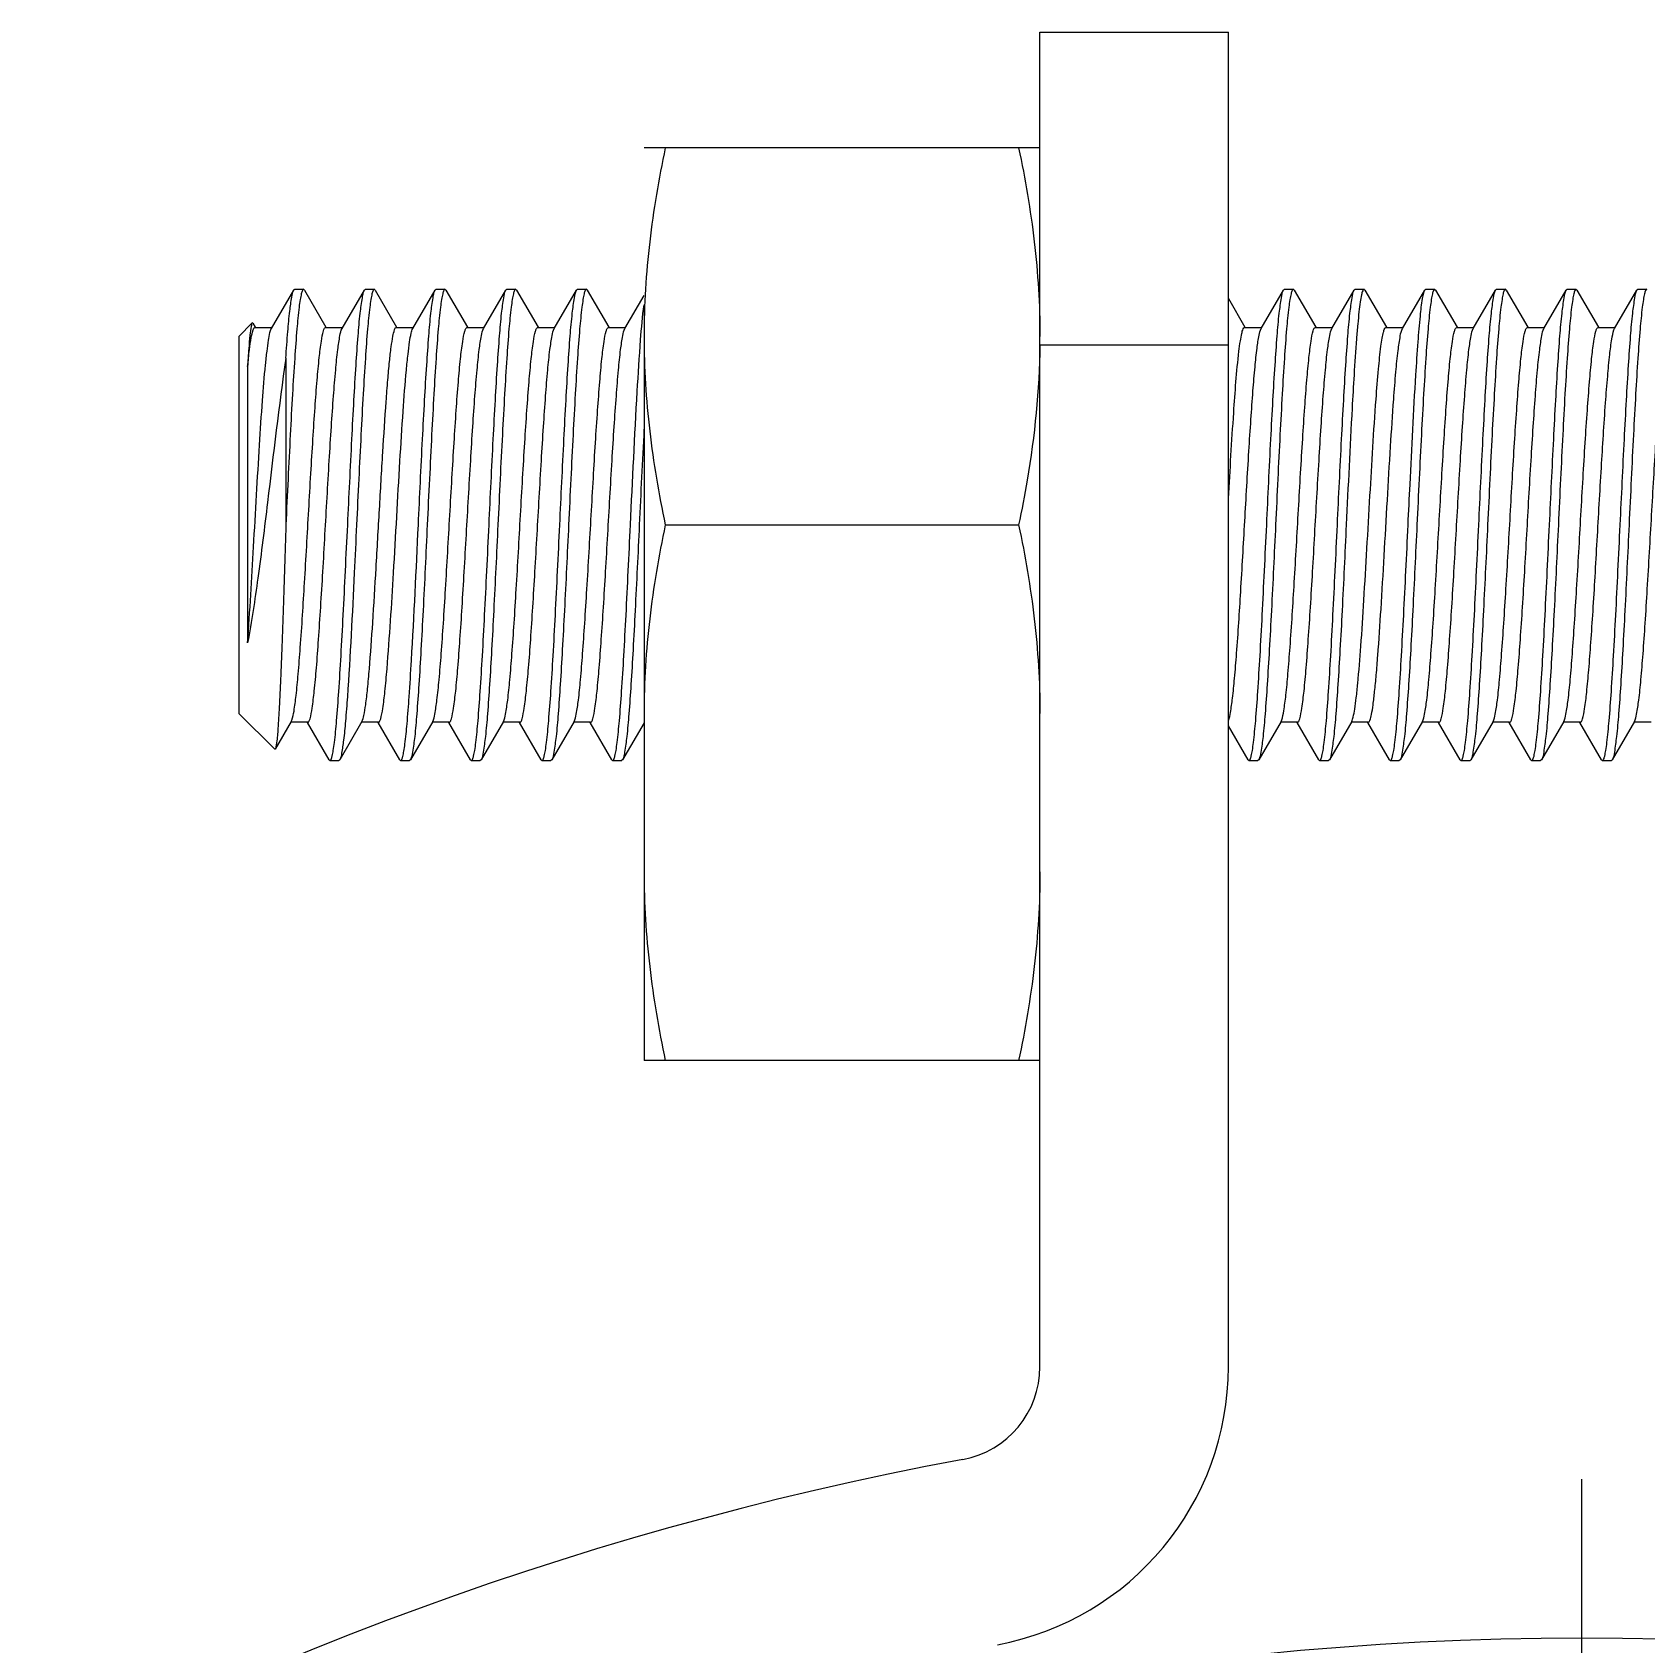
# Model space of a CAD drawing. Extents: x 27938 to 650306, y -92720 to 1524912.
# Drawn here: x 319293.3 to 319481, y 830391.9 to 830579.3 of the extents above; entities that cross this region are included whole.
import ezdxf

# ---------------------------------------------------------------- set-up
doc = ezdxf.new("R2010")
doc.units = 0
doc.header["$LTSCALE"] = 1000
doc.header["$MEASUREMENT"] = 0
doc.linetypes.add('CENTER', pattern=[50.8, 31.75, -6.35, 6.35, -6.35])

msp = doc.modelspace()

# ---------------------------------------------------------------- linework, layer by layer
at = {"linetype": 'Continuous'}
for p, q in [((319410.41, 830424.17), (319410.41, 830579.33)), ((319410.41, 830579.33), (319432.33, 830579.33)), ((319432.33, 830424.17), (319432.33, 830579.33)), ((319410.41, 830565.88), (319364.39, 830565.88)), ((319321.07, 830544.9), (319323.67, 830549.36)), ((319323.77, 830549.45), (319324.8, 830549.45)), ((319324.91, 830549.35), (319324.8, 830549.45)), ((319324.91, 830549.35), (319327.41, 830545.04)), ((319329.29, 830544.9), (319331.88, 830549.36)), ((319331.88, 830549.36), (319331.99, 830549.45)), ((319331.99, 830549.45), (319333.02, 830549.45)), ((319333.13, 830549.35), (319333.02, 830549.45)), ((319333.13, 830549.35), (319335.63, 830545.04)), ((319337.51, 830544.9), (319340.1, 830549.36)), ((319340.1, 830549.36), (319340.21, 830549.45)), ((319340.21, 830549.45), (319341.24, 830549.45)), ((319341.35, 830549.35), (319341.24, 830549.45)), ((319341.35, 830549.35), (319343.85, 830545.04)), ((319345.73, 830544.9), (319348.32, 830549.36)), ((319348.32, 830549.36), (319348.43, 830549.45)), ((319348.43, 830549.45), (319349.46, 830549.45)), ((319349.57, 830549.35), (319349.46, 830549.45)), ((319349.57, 830549.35), (319352.07, 830545.04)), ((319353.95, 830544.9), (319356.54, 830549.36)), ((319356.54, 830549.36), (319356.65, 830549.45)), ((319356.65, 830549.45), (319357.68, 830549.45)), ((319357.78, 830549.35), (319360.29, 830545.04)), ((319362.16, 830544.9), (319364.39, 830548.72)), ((319432.33, 830548.36), (319434.25, 830545.04)), ((319436.13, 830544.9), (319438.72, 830549.36)), ((319438.72, 830549.36), (319438.83, 830549.45)), ((319438.83, 830549.45), (319439.86, 830549.45)), ((319439.97, 830549.35), (319439.86, 830549.45)), ((319439.97, 830549.35), (319442.47, 830545.04)), ((319444.35, 830544.9), (319446.94, 830549.36)), ((319446.94, 830549.36), (319447.05, 830549.45)), ((319447.05, 830549.45), (319448.08, 830549.45)), ((319448.19, 830549.35), (319450.69, 830545.04)), ((319452.57, 830544.9), (319455.16, 830549.36)), ((319455.16, 830549.36), (319455.27, 830549.45)), ((319455.27, 830549.45), (319456.3, 830549.45)), ((319456.41, 830549.35), (319456.3, 830549.45)), ((319456.41, 830549.35), (319458.91, 830545.04)), ((319460.79, 830544.9), (319463.38, 830549.36)), ((319463.38, 830549.36), (319463.49, 830549.45)), ((319463.49, 830549.45), (319464.52, 830549.45)), ((319464.62, 830549.35), (319464.52, 830549.45)), ((319464.62, 830549.35), (319467.13, 830545.04)), ((319469, 830544.9), (319471.6, 830549.36)), ((319471.6, 830549.36), (319471.7, 830549.45)), ((319471.7, 830549.45), (319472.73, 830549.45)), ((319472.84, 830549.35), (319472.73, 830549.45)), ((319472.84, 830549.35), (319475.34, 830545.04)), ((319477.22, 830544.9), (319479.82, 830549.36)), ((319479.82, 830549.36), (319479.92, 830549.45)), ((319479.92, 830549.45), (319480.95, 830549.45)), ((319364.39, 830547.45), (319364.39, 830459.78)), ((319317.27, 830543.97), (319318.84, 830545.54)), ((319318.92, 830545.51), (319318.84, 830545.54)), ((319318.92, 830545.51), (319319.19, 830545.04)), ((319319.15, 830545.01), (319321.14, 830545.01)), ((319327.36, 830545.01), (319329.36, 830545.01)), ((319335.58, 830545.01), (319337.57, 830545.01)), ((319343.8, 830545.01), (319345.79, 830545.01)), ((319352.02, 830545.01), (319354.01, 830545.01)), ((319360.24, 830545.01), (319362.23, 830545.01)), ((319434.2, 830545.01), (319436.19, 830545.01)), ((319442.42, 830545.01), (319444.41, 830545.01)), ((319450.64, 830545.01), (319452.63, 830545.01)), ((319458.86, 830545.01), (319460.85, 830545.01)), ((319467.08, 830545.01), (319469.07, 830545.01)), ((319475.3, 830545.01), (319477.29, 830545.01)), ((319477.14, 830544.72), (319477.22, 830544.9)), ((319317.27, 830543.97), (319317.27, 830500.14)), ((319410.41, 830542.98), (319432.33, 830542.98)), ((319318.31, 830540.47), (319318.31, 830508.35)), ((319322.75, 830541.45), (319322.75, 830522.04)), ((319366.86, 830522.05), (319407.94, 830522.05)), ((319317.27, 830500.14), (319321.45, 830495.96)), ((319323.38, 830499.21), (319321.52, 830495.99)), ((319325.31, 830499.1), (319323.32, 830499.1)), ((319323.38, 830499.21), (319323.45, 830499.36)), ((319327.77, 830494.75), (319325.26, 830499.07)), ((319331.6, 830499.21), (319329.02, 830494.75)), ((319333.53, 830499.1), (319331.54, 830499.1)), ((319335.99, 830494.75), (319333.48, 830499.07)), ((319339.82, 830499.21), (319337.24, 830494.75)), ((319341.75, 830499.1), (319339.76, 830499.1)), ((319344.21, 830494.75), (319341.7, 830499.07)), ((319348.04, 830499.21), (319345.46, 830494.75)), ((319349.97, 830499.1), (319347.97, 830499.1)), ((319352.43, 830494.75), (319349.92, 830499.07)), ((319356.26, 830499.21), (319353.67, 830494.75)), ((319358.18, 830499.1), (319356.19, 830499.1)), ((319360.65, 830494.75), (319358.14, 830499.07)), ((319364.39, 830499.05), (319361.89, 830494.75)), ((319438.44, 830499.21), (319435.86, 830494.75)), ((319440.37, 830499.1), (319438.38, 830499.1)), ((319438.44, 830499.21), (319438.52, 830499.38)), ((319442.83, 830494.75), (319440.32, 830499.07)), ((319446.66, 830499.21), (319444.08, 830494.75)), ((319448.59, 830499.1), (319446.6, 830499.1)), ((319451.05, 830494.75), (319448.54, 830499.07)), ((319454.88, 830499.21), (319452.3, 830494.75)), ((319456.8, 830499.1), (319454.81, 830499.1)), ((319459.27, 830494.75), (319456.76, 830499.07)), ((319463.1, 830499.21), (319460.51, 830494.75)), ((319465.02, 830499.1), (319463.03, 830499.1)), ((319467.49, 830494.75), (319464.98, 830499.07)), ((319471.32, 830499.21), (319468.73, 830494.75)), ((319473.24, 830499.1), (319471.25, 830499.1)), ((319475.71, 830494.75), (319473.19, 830499.07)), ((319479.53, 830499.21), (319476.95, 830494.75)), ((319481.46, 830499.1), (319479.47, 830499.1)), ((319434.61, 830494.75), (319432.33, 830498.68)), ((319321.52, 830495.99), (319321.44, 830495.96)), ((319327.77, 830494.75), (319327.88, 830494.66)), ((319327.88, 830494.66), (319328.91, 830494.66)), ((319335.99, 830494.75), (319336.1, 830494.66)), ((319336.1, 830494.66), (319337.13, 830494.66)), ((319337.24, 830494.75), (319337.13, 830494.66)), ((319344.21, 830494.75), (319344.32, 830494.66)), ((319344.32, 830494.66), (319345.35, 830494.66)), ((319345.46, 830494.75), (319345.35, 830494.66)), ((319352.43, 830494.75), (319352.54, 830494.66)), ((319352.54, 830494.66), (319353.57, 830494.66)), ((319353.67, 830494.75), (319353.57, 830494.66)), ((319360.65, 830494.75), (319360.76, 830494.66)), ((319360.76, 830494.66), (319361.79, 830494.66)), ((319361.89, 830494.75), (319361.78, 830494.66)), ((319434.61, 830494.75), (319434.72, 830494.66)), ((319434.72, 830494.66), (319435.75, 830494.66)), ((319435.86, 830494.75), (319435.75, 830494.66)), ((319442.83, 830494.75), (319442.94, 830494.66)), ((319442.94, 830494.66), (319443.97, 830494.66)), ((319444.08, 830494.75), (319443.97, 830494.66)), ((319451.05, 830494.75), (319451.16, 830494.66)), ((319451.16, 830494.66), (319452.19, 830494.66)), ((319452.3, 830494.75), (319452.19, 830494.66)), ((319459.27, 830494.75), (319459.38, 830494.66)), ((319459.38, 830494.66), (319460.41, 830494.66)), ((319460.51, 830494.75), (319460.41, 830494.66)), ((319467.49, 830494.75), (319467.6, 830494.66)), ((319467.6, 830494.66), (319468.62, 830494.66)), ((319468.73, 830494.75), (319468.62, 830494.66)), ((319475.71, 830494.75), (319475.81, 830494.66)), ((319475.81, 830494.66), (319476.84, 830494.66)), ((319410.41, 830459.78), (319364.39, 830459.78))]:
    msp.add_line(p, q, dxfattribs=at)
at = {"color": 0, "linetype": 'CENTER'}
msp.add_line((319473.42, 829643.88), (319473.42, 830411.09), dxfattribs=at)
at = {"linetype": 'Continuous'}
msp.add_circle((319473.42, 830027.48), 365.17, dxfattribs=at)
for centre, radius, start, end in [((321493.48, 830422.92), 2131.95, 177.03534, 177.33485), ((319399.45, 830424.17), 10.96, 280.562, 0), ((319399.45, 830424.17), 32.87, 280.562, 0), ((319473.42, 830027.48), 392.57, 100.562, 180)]:
    msp.add_arc(centre, radius, start, end, dxfattribs=at)
for points, knots in [([(319366.86, 830565.88), (319366.1, 830562.28), (319364.85, 830555.01), (319364.39, 830547.64), (319364.39, 830543.97)], [0, 0, 0, 0, 0.500766, 1, 1, 1, 1]), ([(319407.94, 830565.88), (319408.7, 830562.28), (319409.95, 830555.01), (319410.41, 830547.64), (319410.41, 830543.97)], [0, 0, 0, 0, 0.500766, 1, 1, 1, 1]), ([(319324.8, 830549.45), (319324.74, 830549.45), (319324.62, 830549.23), (319324.53, 830548.85), (319324.39, 830548.18), (319324.21, 830546.83), (319324, 830544.54), (319323.75, 830541.18), (319323.5, 830537.07), (319323.25, 830532.4), (319323, 830527.32), (319322.83, 830523.83), (319322.75, 830522.04)], [0, 0, 0, 0, 0.006675, 0.021733, 0.045899, 0.079115, 0.171509, 0.295573, 0.446611, 0.618863, 0.80571, 1, 1, 1, 1]), ([(319322.75, 830541.45), (319322.82, 830542.47), (319322.95, 830544.3), (319323.16, 830546.67), (319323.39, 830548.27), (319323.52, 830549.11), (319323.67, 830549.36)], [0, 0, 0, 0, 0.387273, 0.6883, 0.894185, 1, 1, 1, 1]), ([(319323.67, 830549.36), (319323.68, 830549.38), (319323.71, 830549.42), (319323.75, 830549.45), (319323.77, 830549.45)], [0, 0, 0, 0, 0.600066, 1, 1, 1, 1]), ([(319329.94, 830522.05), (319330.1, 830525.37), (319330.33, 830530.21), (319330.65, 830536.4), (319330.89, 830540.4), (319331.13, 830543.77), (319331.34, 830546.4), (319331.6, 830548.16), (319331.73, 830549.09), (319331.88, 830549.36)], [0, 0, 0, 0, 0.364023, 0.530316, 0.678347, 0.803037, 0.900138, 0.966413, 1, 1, 1, 1]), ([(319333.02, 830549.45), (319332.96, 830549.45), (319332.84, 830549.23), (319332.74, 830548.86), (319332.61, 830548.18), (319332.43, 830546.83), (319332.21, 830544.54), (319331.97, 830541.18), (319331.72, 830537.08), (319331.47, 830532.4), (319331.22, 830527.33), (319331.05, 830523.83), (319330.97, 830522.05)], [0, 0, 0, 0, 0.006671, 0.021724, 0.045885, 0.079095, 0.17148, 0.295534, 0.446569, 0.618825, 0.805687, 1, 1, 1, 1]), ([(319338.16, 830522.05), (319338.31, 830525.37), (319338.54, 830530.21), (319338.87, 830536.4), (319339.11, 830540.4), (319339.35, 830543.77), (319339.56, 830546.4), (319339.81, 830548.16), (319339.95, 830549.09), (319340.1, 830549.36)], [0, 0, 0, 0, 0.364025, 0.530318, 0.678348, 0.803036, 0.900137, 0.966414, 1, 1, 1, 1]), ([(319341.24, 830549.45), (319341.18, 830549.45), (319341.06, 830549.23), (319340.96, 830548.86), (319340.83, 830548.18), (319340.65, 830546.83), (319340.43, 830544.54), (319340.19, 830541.18), (319339.94, 830537.08), (319339.69, 830532.4), (319339.44, 830527.33), (319339.27, 830523.83), (319339.18, 830522.05)], [0, 0, 0, 0, 0.006671, 0.021723, 0.045883, 0.079092, 0.171477, 0.295531, 0.446566, 0.618823, 0.805686, 1, 1, 1, 1]), ([(319346.37, 830522.05), (319346.53, 830525.37), (319346.76, 830530.21), (319347.09, 830536.4), (319347.33, 830540.4), (319347.57, 830543.77), (319347.78, 830546.4), (319348.03, 830548.16), (319348.17, 830549.09), (319348.32, 830549.36)], [0, 0, 0, 0, 0.364025, 0.530318, 0.678348, 0.803036, 0.900137, 0.966414, 1, 1, 1, 1]), ([(319349.46, 830549.45), (319349.4, 830549.45), (319349.28, 830549.23), (319349.18, 830548.86), (319349.05, 830548.18), (319348.87, 830546.83), (319348.65, 830544.54), (319348.41, 830541.18), (319348.16, 830537.08), (319347.91, 830532.4), (319347.65, 830527.33), (319347.49, 830523.83), (319347.4, 830522.05)], [0, 0, 0, 0, 0.00667, 0.021722, 0.045881, 0.07909, 0.171474, 0.295528, 0.446564, 0.618821, 0.805685, 1, 1, 1, 1]), ([(319354.59, 830522.05), (319354.75, 830525.37), (319354.98, 830530.21), (319355.31, 830536.4), (319355.54, 830540.4), (319355.78, 830543.77), (319356, 830546.4), (319356.25, 830548.16), (319356.39, 830549.09), (319356.54, 830549.36)], [0, 0, 0, 0, 0.364025, 0.530318, 0.678349, 0.803036, 0.900137, 0.966414, 1, 1, 1, 1]), ([(319357.68, 830549.45), (319357.61, 830549.45), (319357.49, 830549.23), (319357.4, 830548.86), (319357.27, 830548.18), (319357.09, 830546.83), (319356.87, 830544.54), (319356.62, 830541.18), (319356.38, 830537.08), (319356.12, 830532.4), (319355.87, 830527.33), (319355.71, 830523.83), (319355.62, 830522.05)], [0, 0, 0, 0, 0.006675, 0.021731, 0.045894, 0.079107, 0.171496, 0.295551, 0.446583, 0.618835, 0.805691, 1, 1, 1, 1]), ([(319357.78, 830549.35), (319357.77, 830549.38), (319357.74, 830549.42), (319357.7, 830549.45), (319357.68, 830549.45)], [0, 0, 0, 0, 0.600342, 1, 1, 1, 1]), ([(319436.78, 830522.05), (319436.93, 830525.37), (319437.16, 830530.21), (319437.49, 830536.4), (319437.73, 830540.4), (319437.97, 830543.77), (319438.18, 830546.4), (319438.44, 830548.16), (319438.57, 830549.09), (319438.72, 830549.36)], [0, 0, 0, 0, 0.364034, 0.530328, 0.678356, 0.803044, 0.900143, 0.966415, 1, 1, 1, 1]), ([(319439.86, 830549.45), (319439.8, 830549.45), (319439.68, 830549.23), (319439.58, 830548.85), (319439.45, 830548.18), (319439.27, 830546.83), (319439.05, 830544.54), (319438.81, 830541.18), (319438.56, 830537.08), (319438.31, 830532.4), (319438.06, 830527.33), (319437.89, 830523.83), (319437.81, 830522.05)], [0, 0, 0, 0, 0.006691, 0.021767, 0.045945, 0.079169, 0.17157, 0.295628, 0.44665, 0.618882, 0.805717, 1, 1, 1, 1]), ([(319444.99, 830522.05), (319445.15, 830525.37), (319445.38, 830530.21), (319445.71, 830536.4), (319445.95, 830540.4), (319446.19, 830543.77), (319446.4, 830546.4), (319446.65, 830548.16), (319446.79, 830549.09), (319446.94, 830549.36)], [0, 0, 0, 0, 0.364034, 0.530327, 0.678355, 0.803043, 0.900143, 0.966415, 1, 1, 1, 1]), ([(319448.08, 830549.45), (319448.01, 830549.45), (319447.88, 830549.16), (319447.77, 830548.71), (319447.62, 830547.86), (319447.49, 830546.74), (319447.35, 830545.31), (319447.14, 830542.87), (319447.01, 830540.9), (319446.93, 830539.5)], [0, 0, 0, 0, 0.021805, 0.073036, 0.155592, 0.268964, 0.411896, 0.582786, 1, 1, 1, 1]), ([(319448.19, 830549.35), (319448.17, 830549.38), (319448.15, 830549.42), (319448.1, 830549.45), (319448.08, 830549.45)], [0, 0, 0, 0, 0.600474, 1, 1, 1, 1]), ([(319454.12, 830539.5), (319454.2, 830540.78), (319454.35, 830543.06), (319454.6, 830546.02), (319454.8, 830547.91), (319455, 830548.91), (319455.1, 830549.24), (319455.16, 830549.36)], [0, 0, 0, 0, 0.387696, 0.690539, 0.896873, 0.961452, 1, 1, 1, 1]), ([(319456.3, 830549.45), (319456.24, 830549.45), (319456.12, 830549.23), (319456.02, 830548.86), (319455.89, 830548.18), (319455.71, 830546.83), (319455.49, 830544.54), (319455.25, 830541.18), (319455, 830537.08), (319454.75, 830532.4), (319454.49, 830527.33), (319454.33, 830523.83), (319454.24, 830522.05)], [0, 0, 0, 0, 0.006669, 0.02172, 0.045878, 0.079088, 0.171477, 0.295537, 0.446568, 0.61882, 0.805683, 1, 1, 1, 1]), ([(319461.43, 830522.05), (319461.59, 830525.37), (319461.82, 830530.21), (319462.15, 830536.4), (319462.38, 830540.4), (319462.62, 830543.77), (319462.84, 830546.4), (319463.09, 830548.16), (319463.22, 830549.09), (319463.38, 830549.36)], [0, 0, 0, 0, 0.364023, 0.530311, 0.678335, 0.803027, 0.900135, 0.966413, 1, 1, 1, 1]), ([(319464.52, 830549.45), (319464.45, 830549.45), (319464.33, 830549.23), (319464.24, 830548.86), (319464.11, 830548.18), (319463.93, 830546.83), (319463.71, 830544.54), (319463.46, 830541.18), (319463.22, 830537.08), (319462.96, 830532.4), (319462.71, 830527.33), (319462.55, 830523.83), (319462.46, 830522.05)], [0, 0, 0, 0, 0.00667, 0.021722, 0.045882, 0.079092, 0.171482, 0.295542, 0.446572, 0.618823, 0.805684, 1, 1, 1, 1]), ([(319469.65, 830522.05), (319469.81, 830525.37), (319470.04, 830530.21), (319470.37, 830536.4), (319470.6, 830540.4), (319470.84, 830543.77), (319471.06, 830546.4), (319471.31, 830548.16), (319471.44, 830549.09), (319471.6, 830549.36)], [0, 0, 0, 0, 0.364024, 0.530311, 0.678335, 0.803027, 0.900135, 0.966414, 1, 1, 1, 1]), ([(319472.73, 830549.45), (319472.67, 830549.45), (319472.55, 830549.23), (319472.46, 830548.86), (319472.33, 830548.18), (319472.15, 830546.83), (319471.93, 830544.54), (319471.68, 830541.18), (319471.43, 830537.08), (319471.18, 830532.4), (319470.93, 830527.33), (319470.76, 830523.83), (319470.68, 830522.05)], [0, 0, 0, 0, 0.006671, 0.021724, 0.045885, 0.079096, 0.171487, 0.295547, 0.446577, 0.618826, 0.805686, 1, 1, 1, 1]), ([(319477.87, 830522.05), (319478.03, 830525.37), (319478.26, 830530.21), (319478.59, 830536.4), (319478.82, 830540.4), (319479.06, 830543.77), (319479.27, 830546.4), (319479.53, 830548.16), (319479.66, 830549.09), (319479.82, 830549.36)], [0, 0, 0, 0, 0.364024, 0.530311, 0.678335, 0.803027, 0.900135, 0.966414, 1, 1, 1, 1]), ([(319480.95, 830549.45), (319480.89, 830549.45), (319480.77, 830549.23), (319480.68, 830548.85), (319480.54, 830548.18), (319480.36, 830546.83), (319480.15, 830544.54), (319479.9, 830541.18), (319479.65, 830537.08), (319479.4, 830532.4), (319479.15, 830527.33), (319478.98, 830523.83), (319478.9, 830522.05)], [0, 0, 0, 0, 0.006677, 0.021737, 0.045904, 0.079119, 0.171516, 0.295578, 0.446605, 0.618846, 0.805696, 1, 1, 1, 1]), ([(319362.81, 830522.05), (319363.06, 830527.23), (319363.39, 830534.41), (319363.93, 830542.94), (319364.21, 830546.29), (319364.39, 830547.64)], [0, 0, 0, 0, 0.606527, 0.840991, 1, 1, 1, 1]), ([(319318.84, 830545.54), (319318.8, 830545.5), (319318.76, 830545.35), (319318.65, 830544.89), (319318.55, 830543.93), (319318.42, 830542.38), (319318.35, 830541.16), (319318.31, 830540.47)], [0, 0, 0, 0, 0.030031, 0.087347, 0.285412, 0.591997, 1, 1, 1, 1]), ([(319318.31, 830540.47), (319318.37, 830541.12), (319318.49, 830542.23), (319318.69, 830543.71), (319318.86, 830544.47), (319319.03, 830545.01), (319319.15, 830545.01)], [0, 0, 0, 0, 0.420456, 0.730326, 0.922693, 1, 1, 1, 1]), ([(319318.31, 830508.35), (319318.57, 830512.06), (319318.9, 830517.79), (319319.34, 830525.46), (319319.67, 830531.13), (319320, 830536.17), (319320.29, 830539.81), (319320.54, 830542.15), (319320.7, 830543.4), (319320.86, 830544.28), (319320.98, 830544.75), (319321.07, 830544.9)], [0, 0, 0, 0, 0.30446, 0.46946, 0.627882, 0.768787, 0.882469, 0.926584, 0.961179, 0.985723, 1, 1, 1, 1]), ([(319323.45, 830499.36), (319323.58, 830499.7), (319323.75, 830500.65), (319323.98, 830502.43), (319324.21, 830504.89), (319324.55, 830509.26), (319324.95, 830515.64), (319325.33, 830522.38), (319325.65, 830527.95), (319325.89, 830531.92), (319326.13, 830535.55), (319326.36, 830538.7), (319326.6, 830541.28), (319326.82, 830543.18), (319327.03, 830544.34), (319327.19, 830544.86), (319327.31, 830545.01), (319327.36, 830545.01)], [0, 0, 0, 0, 0.023329, 0.062811, 0.117241, 0.184783, 0.349527, 0.534449, 0.626544, 0.714121, 0.794147, 0.863852, 0.92084, 0.963175, 0.989517, 0.99656, 1, 1, 1, 1]), ([(319325.31, 830499.1), (319325.36, 830499.1), (319325.48, 830499.26), (319325.65, 830499.79), (319325.86, 830501), (319326.09, 830502.96), (319326.33, 830505.63), (319326.57, 830508.88), (319326.81, 830512.61), (319327.06, 830516.68), (319327.38, 830522.36), (319327.7, 830527.98), (319328.03, 830533.36), (319328.27, 830536.87), (319328.52, 830539.85), (319328.74, 830542.2), (319328.99, 830543.8), (319329.14, 830544.65), (319329.29, 830544.9)], [0, 0, 0, 0, 0.003516, 0.010771, 0.037949, 0.081609, 0.140308, 0.211978, 0.294061, 0.383613, 0.477416, 0.664254, 0.750572, 0.827952, 0.893624, 0.945254, 0.981055, 1, 1, 1, 1]), ([(319332.46, 830505.31), (319332.61, 830507.1), (319332.88, 830511.01), (319333.25, 830517.19), (319333.63, 830523.8), (319334, 830530.25), (319334.32, 830535.28), (319334.59, 830538.78), (319334.78, 830540.91), (319334.97, 830542.58), (319335.16, 830543.88), (319335.31, 830544.55), (319335.48, 830545.01), (319335.58, 830545.01)], [0, 0, 0, 0, 0.134735, 0.294625, 0.465613, 0.632623, 0.780938, 0.843915, 0.897532, 0.94062, 0.972276, 0.991945, 1, 1, 1, 1]), ([(319334.51, 830505.31), (319334.82, 830509.04), (319335.18, 830514.94), (319335.64, 830522.98), (319335.99, 830529.25), (319336.35, 830534.92), (319336.66, 830539.08), (319336.93, 830541.76), (319337.1, 830543.2), (319337.28, 830544.2), (319337.41, 830544.73), (319337.51, 830544.9)], [0, 0, 0, 0, 0.282028, 0.446286, 0.60859, 0.75578, 0.875942, 0.92276, 0.959436, 0.985284, 1, 1, 1, 1]), ([(319339.82, 830499.21), (319339.97, 830499.46), (319340.12, 830500.31), (319340.37, 830501.91), (319340.59, 830504.26), (319340.84, 830507.24), (319341.08, 830510.75), (319341.41, 830516.13), (319341.73, 830521.76), (319342.05, 830527.43), (319342.3, 830531.5), (319342.54, 830535.23), (319342.78, 830538.48), (319343.02, 830541.15), (319343.25, 830543.11), (319343.47, 830544.32), (319343.63, 830544.85), (319343.75, 830545.01), (319343.8, 830545.01)], [0, 0, 0, 0, 0.018976, 0.054803, 0.106453, 0.172139, 0.249526, 0.335845, 0.52267, 0.61646, 0.705998, 0.788066, 0.859722, 0.918408, 0.962058, 0.98923, 0.996486, 1, 1, 1, 1]), ([(319341.75, 830499.1), (319341.8, 830499.1), (319341.92, 830499.26), (319342.08, 830499.79), (319342.3, 830501), (319342.53, 830502.96), (319342.77, 830505.63), (319343.01, 830508.88), (319343.25, 830512.61), (319343.49, 830516.68), (319343.82, 830522.36), (319344.14, 830527.98), (319344.47, 830533.36), (319344.71, 830536.87), (319344.96, 830539.85), (319345.18, 830542.2), (319345.43, 830543.8), (319345.58, 830544.65), (319345.73, 830544.9)], [0, 0, 0, 0, 0.003515, 0.010772, 0.03795, 0.08161, 0.140308, 0.211979, 0.294061, 0.383612, 0.477415, 0.664252, 0.75057, 0.827951, 0.893623, 0.945254, 0.981055, 1, 1, 1, 1]), ([(319348.04, 830499.21), (319348.19, 830499.46), (319348.34, 830500.31), (319348.59, 830501.91), (319348.81, 830504.26), (319349.06, 830507.24), (319349.3, 830510.75), (319349.63, 830516.13), (319349.95, 830521.76), (319350.27, 830527.43), (319350.52, 830531.5), (319350.76, 830535.23), (319351, 830538.48), (319351.24, 830541.15), (319351.47, 830543.11), (319351.68, 830544.32), (319351.85, 830544.85), (319351.97, 830545.01), (319352.02, 830545.01)], [0, 0, 0, 0, 0.018976, 0.054803, 0.106454, 0.172139, 0.249526, 0.335844, 0.522668, 0.616459, 0.705997, 0.788065, 0.859722, 0.918409, 0.962059, 0.989231, 0.996484, 1, 1, 1, 1]), ([(319349.97, 830499.1), (319350.02, 830499.1), (319350.14, 830499.26), (319350.3, 830499.79), (319350.52, 830501), (319350.74, 830502.96), (319350.99, 830505.63), (319351.23, 830508.88), (319351.47, 830512.61), (319351.71, 830516.68), (319352.04, 830522.36), (319352.36, 830527.98), (319352.69, 830533.36), (319352.93, 830536.87), (319353.17, 830539.85), (319353.4, 830542.2), (319353.65, 830543.8), (319353.8, 830544.65), (319353.95, 830544.9)], [0, 0, 0, 0, 0.003517, 0.010771, 0.037949, 0.081609, 0.140308, 0.211978, 0.294062, 0.383613, 0.477416, 0.664254, 0.750571, 0.827951, 0.893624, 0.945254, 0.981055, 1, 1, 1, 1]), ([(319356.26, 830499.21), (319356.4, 830499.46), (319356.56, 830500.31), (319356.81, 830501.91), (319357.03, 830504.26), (319357.27, 830507.24), (319357.51, 830510.75), (319357.85, 830516.13), (319358.17, 830521.76), (319358.49, 830527.43), (319358.73, 830531.5), (319358.98, 830535.23), (319359.22, 830538.48), (319359.46, 830541.15), (319359.68, 830543.11), (319359.9, 830544.32), (319360.06, 830544.85), (319360.18, 830545.01), (319360.24, 830545.01)], [0, 0, 0, 0, 0.018976, 0.054803, 0.106453, 0.172139, 0.249527, 0.335846, 0.52267, 0.61646, 0.705997, 0.788065, 0.859721, 0.918408, 0.962058, 0.98923, 0.996486, 1, 1, 1, 1]), ([(319358.18, 830499.1), (319358.24, 830499.1), (319358.36, 830499.26), (319358.52, 830499.79), (319358.74, 830501), (319358.96, 830502.96), (319359.2, 830505.63), (319359.44, 830508.88), (319359.69, 830512.61), (319359.93, 830516.68), (319360.26, 830522.36), (319360.57, 830527.98), (319360.91, 830533.36), (319361.15, 830536.87), (319361.39, 830539.85), (319361.62, 830542.2), (319361.87, 830543.8), (319362.02, 830544.65), (319362.16, 830544.9)], [0, 0, 0, 0, 0.003515, 0.010772, 0.03795, 0.08161, 0.140308, 0.211978, 0.294061, 0.383612, 0.477415, 0.664253, 0.750571, 0.827951, 0.893624, 0.945254, 0.981055, 1, 1, 1, 1]), ([(319432.33, 830499.31), (319432.45, 830499.6), (319432.61, 830500.47), (319432.84, 830502.11), (319433.06, 830504.4), (319433.4, 830508.53), (319433.78, 830514.63), (319434.23, 830522.46), (319434.61, 830529.14), (319434.93, 830534.19), (319435.16, 830537.46), (319435.39, 830540.22), (319435.61, 830542.39), (319435.84, 830543.88), (319435.99, 830544.66), (319436.13, 830544.9)], [0, 0, 0, 0, 0.02104, 0.057496, 0.108353, 0.171995, 0.329001, 0.508126, 0.686035, 0.767202, 0.83956, 0.900746, 0.948777, 0.982144, 1, 1, 1, 1]), ([(319433.55, 830542.24), (319433.6, 830542.64), (319433.69, 830543.32), (319433.85, 830544.22), (319433.97, 830544.71), (319434.12, 830545.01), (319434.2, 830545.01)], [0, 0, 0, 0, 0.419149, 0.725719, 0.916884, 1, 1, 1, 1]), ([(319438.52, 830499.38), (319438.64, 830499.72), (319438.81, 830500.68), (319439.05, 830502.46), (319439.27, 830504.93), (319439.61, 830509.31), (319440.01, 830515.68), (319440.39, 830522.43), (319440.71, 830527.99), (319440.95, 830531.95), (319441.19, 830535.57), (319441.42, 830538.71), (319441.66, 830541.29), (319441.88, 830543.18), (319442.09, 830544.35), (319442.25, 830544.86), (319442.37, 830545.01), (319442.42, 830545.01)], [0, 0, 0, 0, 0.023633, 0.063368, 0.11799, 0.185658, 0.350471, 0.535259, 0.627237, 0.714679, 0.794564, 0.864136, 0.921007, 0.963252, 0.989537, 0.996564, 1, 1, 1, 1]), ([(319440.37, 830499.1), (319440.42, 830499.1), (319440.54, 830499.26), (319440.7, 830499.79), (319440.92, 830501), (319441.15, 830502.96), (319441.39, 830505.63), (319441.63, 830508.88), (319441.87, 830512.61), (319442.12, 830516.68), (319442.44, 830522.36), (319442.76, 830527.98), (319443.09, 830533.36), (319443.33, 830536.87), (319443.58, 830539.85), (319443.8, 830542.2), (319444.05, 830543.8), (319444.2, 830544.65), (319444.35, 830544.9)], [0, 0, 0, 0, 0.003516, 0.010771, 0.037949, 0.081609, 0.140308, 0.211978, 0.294061, 0.383613, 0.477416, 0.664254, 0.750572, 0.827952, 0.893624, 0.945254, 0.981055, 1, 1, 1, 1]), ([(319449.49, 830536.67), (319449.58, 830537.84), (319449.74, 830539.89), (319449.98, 830542.27), (319450.18, 830543.68), (319450.33, 830544.39), (319450.44, 830544.78), (319450.57, 830545.01), (319450.64, 830545.01)], [0, 0, 0, 0, 0.415728, 0.728657, 0.841879, 0.924583, 0.976407, 1, 1, 1, 1]), ([(319451.54, 830536.67), (319451.62, 830537.73), (319451.77, 830539.61), (319452, 830542.07), (319452.26, 830543.75), (319452.41, 830544.64), (319452.57, 830544.9)], [0, 0, 0, 0, 0.381837, 0.682377, 0.890569, 1, 1, 1, 1]), ([(319454.88, 830499.21), (319455.03, 830499.46), (319455.18, 830500.31), (319455.43, 830501.91), (319455.65, 830504.26), (319455.89, 830507.24), (319456.14, 830510.75), (319456.47, 830516.13), (319456.79, 830521.76), (319457.11, 830527.43), (319457.36, 830531.5), (319457.6, 830535.23), (319457.84, 830538.48), (319458.08, 830541.15), (319458.3, 830543.11), (319458.52, 830544.32), (319458.69, 830544.85), (319458.81, 830545.01), (319458.86, 830545.01)], [0, 0, 0, 0, 0.018976, 0.054803, 0.106453, 0.172139, 0.249526, 0.335844, 0.522668, 0.616459, 0.705997, 0.788065, 0.859722, 0.918409, 0.962059, 0.989231, 0.996484, 1, 1, 1, 1]), ([(319456.8, 830499.1), (319456.86, 830499.1), (319456.98, 830499.26), (319457.14, 830499.79), (319457.36, 830501), (319457.58, 830502.96), (319457.82, 830505.63), (319458.06, 830508.88), (319458.31, 830512.61), (319458.55, 830516.68), (319458.88, 830522.36), (319459.19, 830527.98), (319459.53, 830533.36), (319459.77, 830536.87), (319460.01, 830539.85), (319460.24, 830542.2), (319460.49, 830543.8), (319460.64, 830544.65), (319460.79, 830544.9)], [0, 0, 0, 0, 0.003517, 0.010771, 0.037949, 0.081609, 0.140308, 0.211978, 0.294062, 0.383613, 0.477416, 0.664254, 0.750571, 0.827951, 0.893624, 0.945254, 0.981055, 1, 1, 1, 1]), ([(319463.1, 830499.21), (319463.24, 830499.46), (319463.4, 830500.31), (319463.64, 830501.91), (319463.87, 830504.26), (319464.11, 830507.24), (319464.35, 830510.75), (319464.69, 830516.13), (319465.01, 830521.76), (319465.33, 830527.43), (319465.57, 830531.5), (319465.82, 830535.23), (319466.06, 830538.48), (319466.3, 830541.15), (319466.52, 830543.11), (319466.74, 830544.32), (319466.9, 830544.85), (319467.02, 830545.01), (319467.08, 830545.01)], [0, 0, 0, 0, 0.018976, 0.054803, 0.106454, 0.17214, 0.249527, 0.335846, 0.52267, 0.61646, 0.705997, 0.788065, 0.859721, 0.918408, 0.962058, 0.98923, 0.996486, 1, 1, 1, 1]), ([(319465.02, 830499.1), (319465.08, 830499.1), (319465.2, 830499.26), (319465.36, 830499.79), (319465.58, 830501), (319465.8, 830502.96), (319466.04, 830505.63), (319466.28, 830508.88), (319466.53, 830512.61), (319466.77, 830516.68), (319467.1, 830522.36), (319467.41, 830527.98), (319467.75, 830533.36), (319467.99, 830536.87), (319468.23, 830539.85), (319468.46, 830542.2), (319468.71, 830543.8), (319468.86, 830544.65), (319469, 830544.9)], [0, 0, 0, 0, 0.003515, 0.010772, 0.03795, 0.08161, 0.140308, 0.211978, 0.294061, 0.383612, 0.477415, 0.664253, 0.750571, 0.827951, 0.893624, 0.945254, 0.981055, 1, 1, 1, 1]), ([(319471.32, 830499.21), (319471.46, 830499.46), (319471.61, 830500.31), (319471.86, 830501.91), (319472.09, 830504.26), (319472.33, 830507.24), (319472.57, 830510.75), (319472.91, 830516.13), (319473.22, 830521.76), (319473.55, 830527.43), (319473.79, 830531.5), (319474.04, 830535.23), (319474.28, 830538.48), (319474.52, 830541.15), (319474.74, 830543.11), (319474.96, 830544.32), (319475.12, 830544.85), (319475.24, 830545.01), (319475.3, 830545.01)], [0, 0, 0, 0, 0.018976, 0.054803, 0.106453, 0.172139, 0.249526, 0.335844, 0.522668, 0.616459, 0.705997, 0.788066, 0.859722, 0.918409, 0.962059, 0.989231, 0.996484, 1, 1, 1, 1]), ([(319473.24, 830499.1), (319473.29, 830499.1), (319473.41, 830499.25), (319473.57, 830499.76), (319473.79, 830500.92), (319474.01, 830502.81), (319474.24, 830505.39), (319474.48, 830508.53), (319474.72, 830512.14), (319474.96, 830516.1), (319475.27, 830521.66), (319475.66, 830528.4), (319476.05, 830534.77), (319476.39, 830539.15), (319476.62, 830541.63), (319476.85, 830543.42), (319477.02, 830544.38), (319477.14, 830544.72)], [0, 0, 0, 0, 0.003434, 0.010455, 0.036717, 0.078926, 0.135751, 0.205269, 0.285098, 0.372487, 0.464418, 0.649153, 0.813994, 0.881712, 0.93641, 0.976246, 1, 1, 1, 1]), ([(319479.53, 830499.21), (319479.68, 830499.46), (319479.83, 830500.31), (319480.08, 830501.91), (319480.31, 830504.26), (319480.55, 830507.24), (319480.79, 830510.75), (319481.12, 830516.13), (319481.44, 830521.76), (319481.77, 830527.43), (319482.01, 830531.5), (319482.25, 830535.23), (319482.49, 830538.48), (319482.74, 830541.15), (319482.96, 830543.11), (319483.18, 830544.32), (319483.34, 830544.85), (319483.46, 830545.01), (319483.51, 830545.01)], [0, 0, 0, 0, 0.018976, 0.054804, 0.106454, 0.17214, 0.249527, 0.335846, 0.52267, 0.61646, 0.705997, 0.788065, 0.859721, 0.918408, 0.962058, 0.98923, 0.996485, 1, 1, 1, 1]), ([(319364.39, 830543.97), (319364.39, 830540.29), (319364.85, 830532.93), (319366.1, 830525.66), (319366.86, 830522.05)], [0, 0, 0, 0, 0.499234, 1, 1, 1, 1]), ([(319410.41, 830542.98), (319410.35, 830537.71), (319409.63, 830530.68), (319408.3, 830523.78), (319407.94, 830522.05)], [0, 0, 0, 0, 0.749247, 1, 1, 1, 1]), ([(319432.33, 830525.14), (319432.52, 830528.46), (319432.86, 830534.17), (319433.27, 830539.87), (319433.55, 830542.24)], [0, 0, 0, 0, 0.5822, 1, 1, 1, 1]), ([(319322.75, 830541.45), (319321.94, 830535.87), (319320.97, 830527.33), (319319.58, 830516.28), (319318.78, 830510.84), (319318.31, 830508.35)], [0, 0, 0, 0, 0.506249, 0.772205, 1, 1, 1, 1]), ([(319446.93, 830539.5), (319446.85, 830538.2), (319446.51, 830532.39), (319446.24, 830526.57), (319446.02, 830522.05)], [0, 0, 0, 0, 0.222854, 1, 1, 1, 1]), ([(319453.21, 830522.05), (319453.29, 830523.62), (319453.57, 830529.44), (319453.85, 830535.25), (319454.12, 830539.5)], [0, 0, 0, 0, 0.269629, 1, 1, 1, 1]), ([(319446.66, 830499.21), (319446.75, 830499.36), (319446.87, 830499.85), (319447.04, 830500.76), (319447.21, 830502.07), (319447.46, 830504.51), (319447.76, 830508.29), (319448.09, 830513.51), (319448.43, 830519.36), (319448.88, 830527.15), (319449.21, 830532.94), (319449.49, 830536.67)], [0, 0, 0, 0, 0.014411, 0.03932, 0.074484, 0.119335, 0.234772, 0.377376, 0.53685, 0.701654, 1, 1, 1, 1]), ([(319448.59, 830499.1), (319448.68, 830499.1), (319448.85, 830499.5), (319448.99, 830500.11), (319449.17, 830501.28), (319449.34, 830502.79), (319449.53, 830504.71), (319449.78, 830507.91), (319450.09, 830512.53), (319450.44, 830518.55), (319450.8, 830524.84), (319451.15, 830530.92), (319451.41, 830534.84), (319451.54, 830536.67)], [0, 0, 0, 0, 0.00779, 0.0265, 0.0566, 0.097641, 0.148856, 0.209253, 0.352681, 0.516622, 0.688119, 0.853597, 1, 1, 1, 1]), ([(319322.75, 830522.04), (319322.65, 830518.82), (319322.51, 830514.14), (319322.3, 830508.16), (319322.15, 830504.33), (319322.01, 830501.12), (319321.85, 830498.66), (319321.74, 830497.11), (319321.61, 830496.32), (319321.56, 830496.06), (319321.52, 830495.99)], [0, 0, 0, 0, 0.370357, 0.538445, 0.687344, 0.811856, 0.907558, 0.970977, 0.989835, 1, 1, 1, 1]), ([(319327.88, 830494.66), (319327.94, 830494.66), (319328.06, 830494.88), (319328.16, 830495.25), (319328.29, 830495.92), (319328.47, 830497.27), (319328.69, 830499.57), (319328.93, 830502.93), (319329.18, 830507.03), (319329.43, 830511.7), (319329.68, 830516.78), (319329.85, 830520.27), (319329.94, 830522.05)], [0, 0, 0, 0, 0.006671, 0.021724, 0.045884, 0.079096, 0.17149, 0.295552, 0.446588, 0.618834, 0.805687, 1, 1, 1, 1]), ([(319330.97, 830522.05), (319330.88, 830520.2), (319330.56, 830513.54), (319330.23, 830506.88), (319329.9, 830502.08)], [0, 0, 0, 0, 0.278134, 1, 1, 1, 1]), ([(319337.09, 830502.08), (319337.18, 830503.48), (319337.6, 830510.14), (319337.9, 830516.8), (319338.16, 830522.05)], [0, 0, 0, 0, 0.211307, 1, 1, 1, 1]), ([(319339.18, 830522.05), (319339.03, 830518.73), (319338.8, 830513.9), (319338.47, 830507.71), (319338.23, 830503.71), (319337.99, 830500.34), (319337.78, 830497.71), (319337.53, 830495.95), (319337.39, 830495.02), (319337.24, 830494.75)], [0, 0, 0, 0, 0.363953, 0.530215, 0.678233, 0.802927, 0.900053, 0.966366, 1, 1, 1, 1]), ([(319344.32, 830494.66), (319344.38, 830494.66), (319344.5, 830494.88), (319344.6, 830495.25), (319344.73, 830495.92), (319344.91, 830497.27), (319345.13, 830499.56), (319345.37, 830502.93), (319345.62, 830507.03), (319345.87, 830511.7), (319346.12, 830516.78), (319346.29, 830520.27), (319346.37, 830522.05)], [0, 0, 0, 0, 0.006668, 0.021718, 0.045876, 0.079086, 0.171476, 0.295536, 0.446573, 0.618823, 0.805681, 1, 1, 1, 1]), ([(319347.4, 830522.05), (319347.24, 830518.73), (319347.01, 830513.9), (319346.69, 830507.71), (319346.45, 830503.71), (319346.21, 830500.34), (319346, 830497.71), (319345.74, 830495.95), (319345.61, 830495.02), (319345.46, 830494.75)], [0, 0, 0, 0, 0.363954, 0.530216, 0.678234, 0.802928, 0.900053, 0.966366, 1, 1, 1, 1]), ([(319352.54, 830494.66), (319352.6, 830494.66), (319352.72, 830494.88), (319352.81, 830495.25), (319352.94, 830495.92), (319353.12, 830497.27), (319353.34, 830499.56), (319353.59, 830502.93), (319353.84, 830507.03), (319354.09, 830511.7), (319354.34, 830516.78), (319354.51, 830520.27), (319354.59, 830522.05)], [0, 0, 0, 0, 0.006668, 0.021718, 0.045876, 0.079086, 0.171475, 0.295535, 0.446572, 0.618822, 0.80568, 1, 1, 1, 1]), ([(319355.62, 830522.05), (319355.46, 830518.73), (319355.23, 830513.9), (319354.9, 830507.71), (319354.67, 830503.71), (319354.43, 830500.34), (319354.22, 830497.71), (319353.96, 830495.95), (319353.83, 830495.02), (319353.67, 830494.75)], [0, 0, 0, 0, 0.363954, 0.530216, 0.678234, 0.802928, 0.900053, 0.966366, 1, 1, 1, 1]), ([(319360.76, 830494.66), (319360.82, 830494.66), (319360.94, 830494.88), (319361.03, 830495.25), (319361.16, 830495.92), (319361.34, 830497.27), (319361.56, 830499.56), (319361.81, 830502.93), (319362.06, 830507.03), (319362.31, 830511.7), (319362.56, 830516.78), (319362.73, 830520.27), (319362.81, 830522.05)], [0, 0, 0, 0, 0.006668, 0.021718, 0.045876, 0.079085, 0.171474, 0.295534, 0.446571, 0.618822, 0.80568, 1, 1, 1, 1]), ([(319363.84, 830522.05), (319363.68, 830518.73), (319363.45, 830513.9), (319363.12, 830507.71), (319362.89, 830503.71), (319362.65, 830500.34), (319362.43, 830497.71), (319362.18, 830495.95), (319362.05, 830495.02), (319361.89, 830494.75)], [0, 0, 0, 0, 0.363963, 0.530234, 0.678252, 0.80294, 0.900059, 0.966367, 1, 1, 1, 1]), ([(319366.86, 830522.05), (319366.1, 830518.45), (319364.85, 830511.18), (319364.39, 830503.81), (319364.39, 830500.14)], [0, 0, 0, 0, 0.500766, 1, 1, 1, 1]), ([(319407.94, 830522.05), (319408.7, 830518.45), (319409.95, 830511.18), (319410.41, 830503.81), (319410.41, 830500.14)], [0, 0, 0, 0, 0.500766, 1, 1, 1, 1]), ([(319434.72, 830494.66), (319434.78, 830494.66), (319434.9, 830494.88), (319435, 830495.25), (319435.13, 830495.92), (319435.31, 830497.28), (319435.53, 830499.57), (319435.77, 830502.93), (319436.02, 830507.03), (319436.27, 830511.7), (319436.52, 830516.78), (319436.69, 830520.27), (319436.78, 830522.05)], [0, 0, 0, 0, 0.006678, 0.02174, 0.045907, 0.079122, 0.171514, 0.295572, 0.446605, 0.618852, 0.805699, 1, 1, 1, 1]), ([(319437.81, 830522.05), (319437.65, 830518.73), (319437.42, 830513.9), (319437.09, 830507.71), (319436.85, 830503.71), (319436.61, 830500.34), (319436.4, 830497.71), (319436.15, 830495.95), (319436.01, 830495.02), (319435.86, 830494.75)], [0, 0, 0, 0, 0.363957, 0.530228, 0.678248, 0.802941, 0.900059, 0.966367, 1, 1, 1, 1]), ([(319442.94, 830494.66), (319443, 830494.66), (319443.12, 830494.88), (319443.22, 830495.25), (319443.35, 830495.92), (319443.53, 830497.28), (319443.75, 830499.57), (319443.99, 830502.93), (319444.24, 830507.03), (319444.49, 830511.7), (319444.74, 830516.78), (319444.91, 830520.27), (319444.99, 830522.05)], [0, 0, 0, 0, 0.006679, 0.021741, 0.045909, 0.079125, 0.171517, 0.295575, 0.446608, 0.618855, 0.8057, 1, 1, 1, 1]), ([(319446.02, 830522.05), (319445.87, 830518.73), (319445.64, 830513.9), (319445.31, 830507.71), (319445.07, 830503.71), (319444.83, 830500.34), (319444.62, 830497.71), (319444.37, 830495.95), (319444.23, 830495.02), (319444.08, 830494.75)], [0, 0, 0, 0, 0.363957, 0.530228, 0.678248, 0.802941, 0.900059, 0.966367, 1, 1, 1, 1]), ([(319451.16, 830494.66), (319451.22, 830494.66), (319451.34, 830494.88), (319451.44, 830495.25), (319451.57, 830495.92), (319451.75, 830497.28), (319451.97, 830499.57), (319452.21, 830502.93), (319452.46, 830507.03), (319452.71, 830511.7), (319452.96, 830516.78), (319453.13, 830520.27), (319453.21, 830522.05)], [0, 0, 0, 0, 0.006679, 0.021742, 0.045911, 0.079127, 0.17152, 0.295578, 0.446611, 0.618857, 0.805701, 1, 1, 1, 1]), ([(319454.24, 830522.05), (319454.08, 830518.73), (319453.85, 830513.9), (319453.53, 830507.71), (319453.29, 830503.71), (319453.05, 830500.34), (319452.84, 830497.71), (319452.58, 830495.95), (319452.45, 830495.02), (319452.3, 830494.75)], [0, 0, 0, 0, 0.363957, 0.530226, 0.678247, 0.802941, 0.90006, 0.966367, 1, 1, 1, 1]), ([(319459.38, 830494.66), (319459.44, 830494.66), (319459.56, 830494.88), (319459.65, 830495.25), (319459.78, 830495.92), (319459.96, 830497.28), (319460.18, 830499.57), (319460.43, 830502.93), (319460.68, 830507.03), (319460.93, 830511.7), (319461.18, 830516.78), (319461.35, 830520.27), (319461.43, 830522.05)], [0, 0, 0, 0, 0.006683, 0.02175, 0.045922, 0.079141, 0.171538, 0.295598, 0.446629, 0.61887, 0.805706, 1, 1, 1, 1]), ([(319462.46, 830522.05), (319462.3, 830518.73), (319462.07, 830513.9), (319461.74, 830507.71), (319461.51, 830503.71), (319461.27, 830500.34), (319461.06, 830497.71), (319460.8, 830495.95), (319460.67, 830495.02), (319460.51, 830494.75)], [0, 0, 0, 0, 0.363957, 0.530226, 0.678247, 0.802941, 0.90006, 0.966367, 1, 1, 1, 1]), ([(319467.6, 830494.66), (319467.66, 830494.66), (319467.78, 830494.88), (319467.87, 830495.25), (319468, 830495.92), (319468.18, 830497.28), (319468.4, 830499.57), (319468.65, 830502.93), (319468.9, 830507.03), (319469.15, 830511.7), (319469.4, 830516.78), (319469.56, 830520.27), (319469.65, 830522.05)], [0, 0, 0, 0, 0.006684, 0.021752, 0.045924, 0.079143, 0.171541, 0.295601, 0.446632, 0.618872, 0.805707, 1, 1, 1, 1]), ([(319470.68, 830522.05), (319470.52, 830518.73), (319470.29, 830513.9), (319469.96, 830507.71), (319469.73, 830503.71), (319469.49, 830500.34), (319469.27, 830497.71), (319469.02, 830495.95), (319468.89, 830495.02), (319468.73, 830494.75)], [0, 0, 0, 0, 0.363957, 0.530226, 0.678246, 0.80294, 0.90006, 0.966367, 1, 1, 1, 1]), ([(319475.81, 830494.66), (319475.88, 830494.66), (319476, 830494.88), (319476.09, 830495.25), (319476.22, 830495.92), (319476.4, 830497.28), (319476.62, 830499.57), (319476.87, 830502.93), (319477.11, 830507.03), (319477.37, 830511.7), (319477.62, 830516.78), (319477.78, 830520.27), (319477.87, 830522.05)], [0, 0, 0, 0, 0.006684, 0.021753, 0.045926, 0.079145, 0.171544, 0.295605, 0.446635, 0.618874, 0.805708, 1, 1, 1, 1]), ([(319478.9, 830522.05), (319478.74, 830518.73), (319478.51, 830513.9), (319478.18, 830507.71), (319477.95, 830503.71), (319477.71, 830500.34), (319477.49, 830497.71), (319477.24, 830495.95), (319477.11, 830495.02), (319476.95, 830494.75)], [0, 0, 0, 0, 0.363958, 0.530225, 0.678246, 0.80294, 0.900061, 0.966367, 1, 1, 1, 1]), ([(319331.6, 830499.21), (319331.72, 830499.41), (319331.86, 830500.08), (319332.07, 830501.33), (319332.27, 830503.15), (319332.39, 830504.53), (319332.46, 830505.31)], [0, 0, 0, 0, 0.114396, 0.322354, 0.620115, 1, 1, 1, 1]), ([(319333.53, 830499.1), (319333.58, 830499.1), (319333.7, 830499.25), (319333.86, 830499.77), (319334.08, 830500.96), (319334.3, 830502.89), (319334.44, 830504.43), (319334.51, 830505.31)], [0, 0, 0, 0, 0.02517, 0.076888, 0.270466, 0.581536, 1, 1, 1, 1]), ([(319329.9, 830502.08), (319329.83, 830501.13), (319329.7, 830499.44), (319329.5, 830497.24), (319329.28, 830495.76), (319329.15, 830494.98), (319329.02, 830494.75)], [0, 0, 0, 0, 0.386706, 0.687054, 0.892925, 1, 1, 1, 1]), ([(319336.1, 830494.66), (319336.16, 830494.66), (319336.28, 830494.86), (319336.37, 830495.2), (319336.49, 830495.82), (319336.66, 830497.07), (319336.88, 830499.19), (319337.01, 830501.02), (319337.09, 830502.08)], [0, 0, 0, 0, 0.022932, 0.073811, 0.155357, 0.267403, 0.579563, 1, 1, 1, 1]), ([(319329.02, 830494.75), (319329, 830494.73), (319328.98, 830494.68), (319328.93, 830494.66), (319328.91, 830494.66)], [0, 0, 0, 0, 0.600595, 1, 1, 1, 1]), ([(319476.95, 830494.75), (319476.94, 830494.73), (319476.91, 830494.68), (319476.86, 830494.66), (319476.84, 830494.66)], [0, 0, 0, 0, 0.60039, 1, 1, 1, 1]), ([(319364.39, 830481.7), (319364.39, 830478.03), (319364.85, 830470.66), (319366.1, 830463.39), (319366.86, 830459.78)], [0, 0, 0, 0, 0.499234, 1, 1, 1, 1]), ([(319410.41, 830481.7), (319410.41, 830478.03), (319409.95, 830470.66), (319408.7, 830463.39), (319407.94, 830459.78)], [0, 0, 0, 0, 0.499234, 1, 1, 1, 1])]:
    msp.add_open_spline(points, degree=3, knots=knots, dxfattribs=at)

doc.saveas('drawing.dxf')
